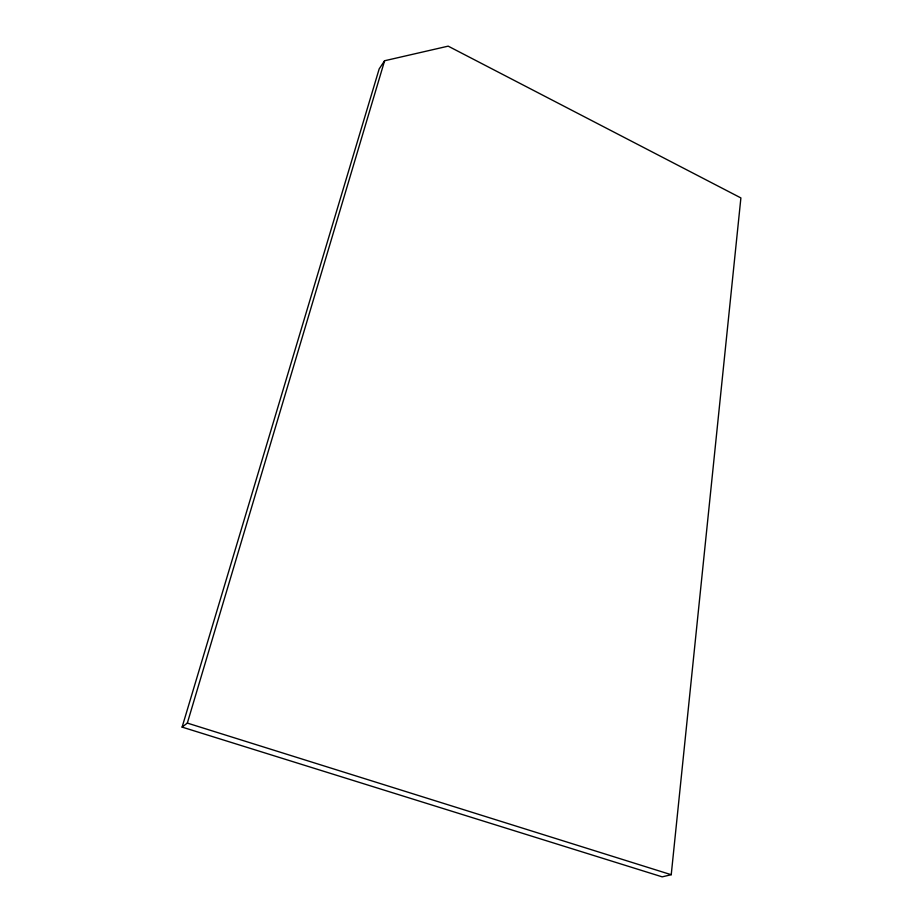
<?xml version="1.0" encoding="UTF-8"?>
<svg xmlns="http://www.w3.org/2000/svg" width="923" height="923" viewBox="0 0 923 923"><rect width="100%" height="100%" fill="white"/><g stroke="black" fill="none" stroke-linecap="round" stroke-linejoin="round"><path stroke-width="1.38" d="M671.229 874.716L740.892 197.926L448.174 46.15L384.614 60.745L379.18 68.902L182.108 727.105L662.172 876.85L671.229 874.716L187.334 723.09L182.108 727.105M187.334 723.09L384.614 60.745"/></g></svg>
